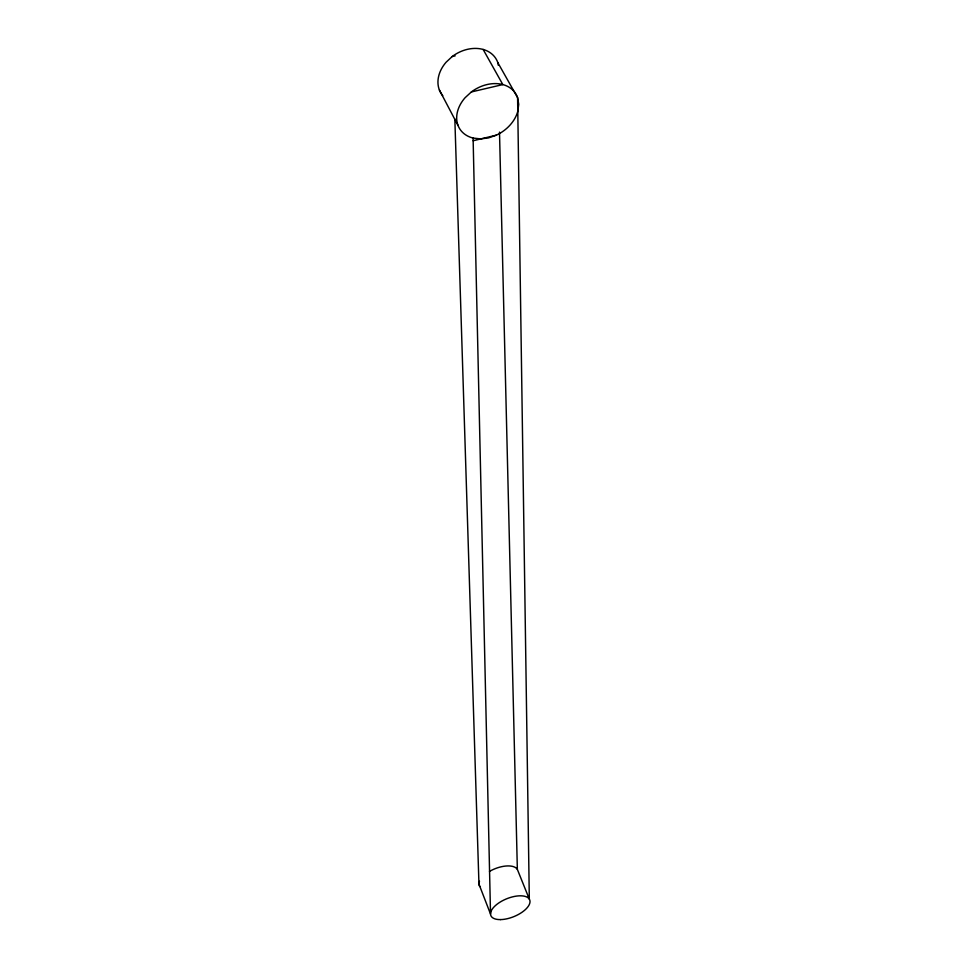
<?xml version="1.0" encoding="UTF-8"?>
<svg xmlns="http://www.w3.org/2000/svg" width="968" height="968" viewBox="0 0 968 968"><rect width="100%" height="100%" fill="white"/><g stroke="black" fill="none" stroke-linecap="round" stroke-linejoin="round"><path stroke-width="1.45" d="M496.439 135.133L488.55 137.904L480.588 138.896L473.098 138.061A33.045 25.192 -32.2 0 1 465.088 97.72L471.44 91.875A33.045 25.192 -32.2 0 1 517.59 97.647L518.727 104.338L517.759 111.465A33.045 25.192 -32.2 0 1 496.439 135.133L473.158 140.759M471.368 91.948L502.828 84.579L483.129 49.428M452.189 56.543L455.141 55.866M442.763 95.65A32.452 25.277 -32.7 0 1 446.054 62.267L452.262 56.483A32.452 25.277 -32.7 0 1 497.806 62.593L517.59 97.647L529.314 899.103L517.348 869.373L499.5 132.12M439.387 90L458.058 125.525M497.806 62.593L498.29 65.267M454.839 118.931L478.954 884.111L490.522 914.058L473.098 138.061M479.765 886.543A20.727 9.801 -22.1 0 1 479.487 881.243M489.481 871.418A20.727 9.801 -22.1 0 1 517.348 869.373M500.492 919.6A20.957 9.62 -22.1 0 0 530.016 901.523A20.957 9.62 -22.1 0 0 500.299 901.982A20.957 9.62 -22.1 0 0 500.492 919.6"/></g></svg>
